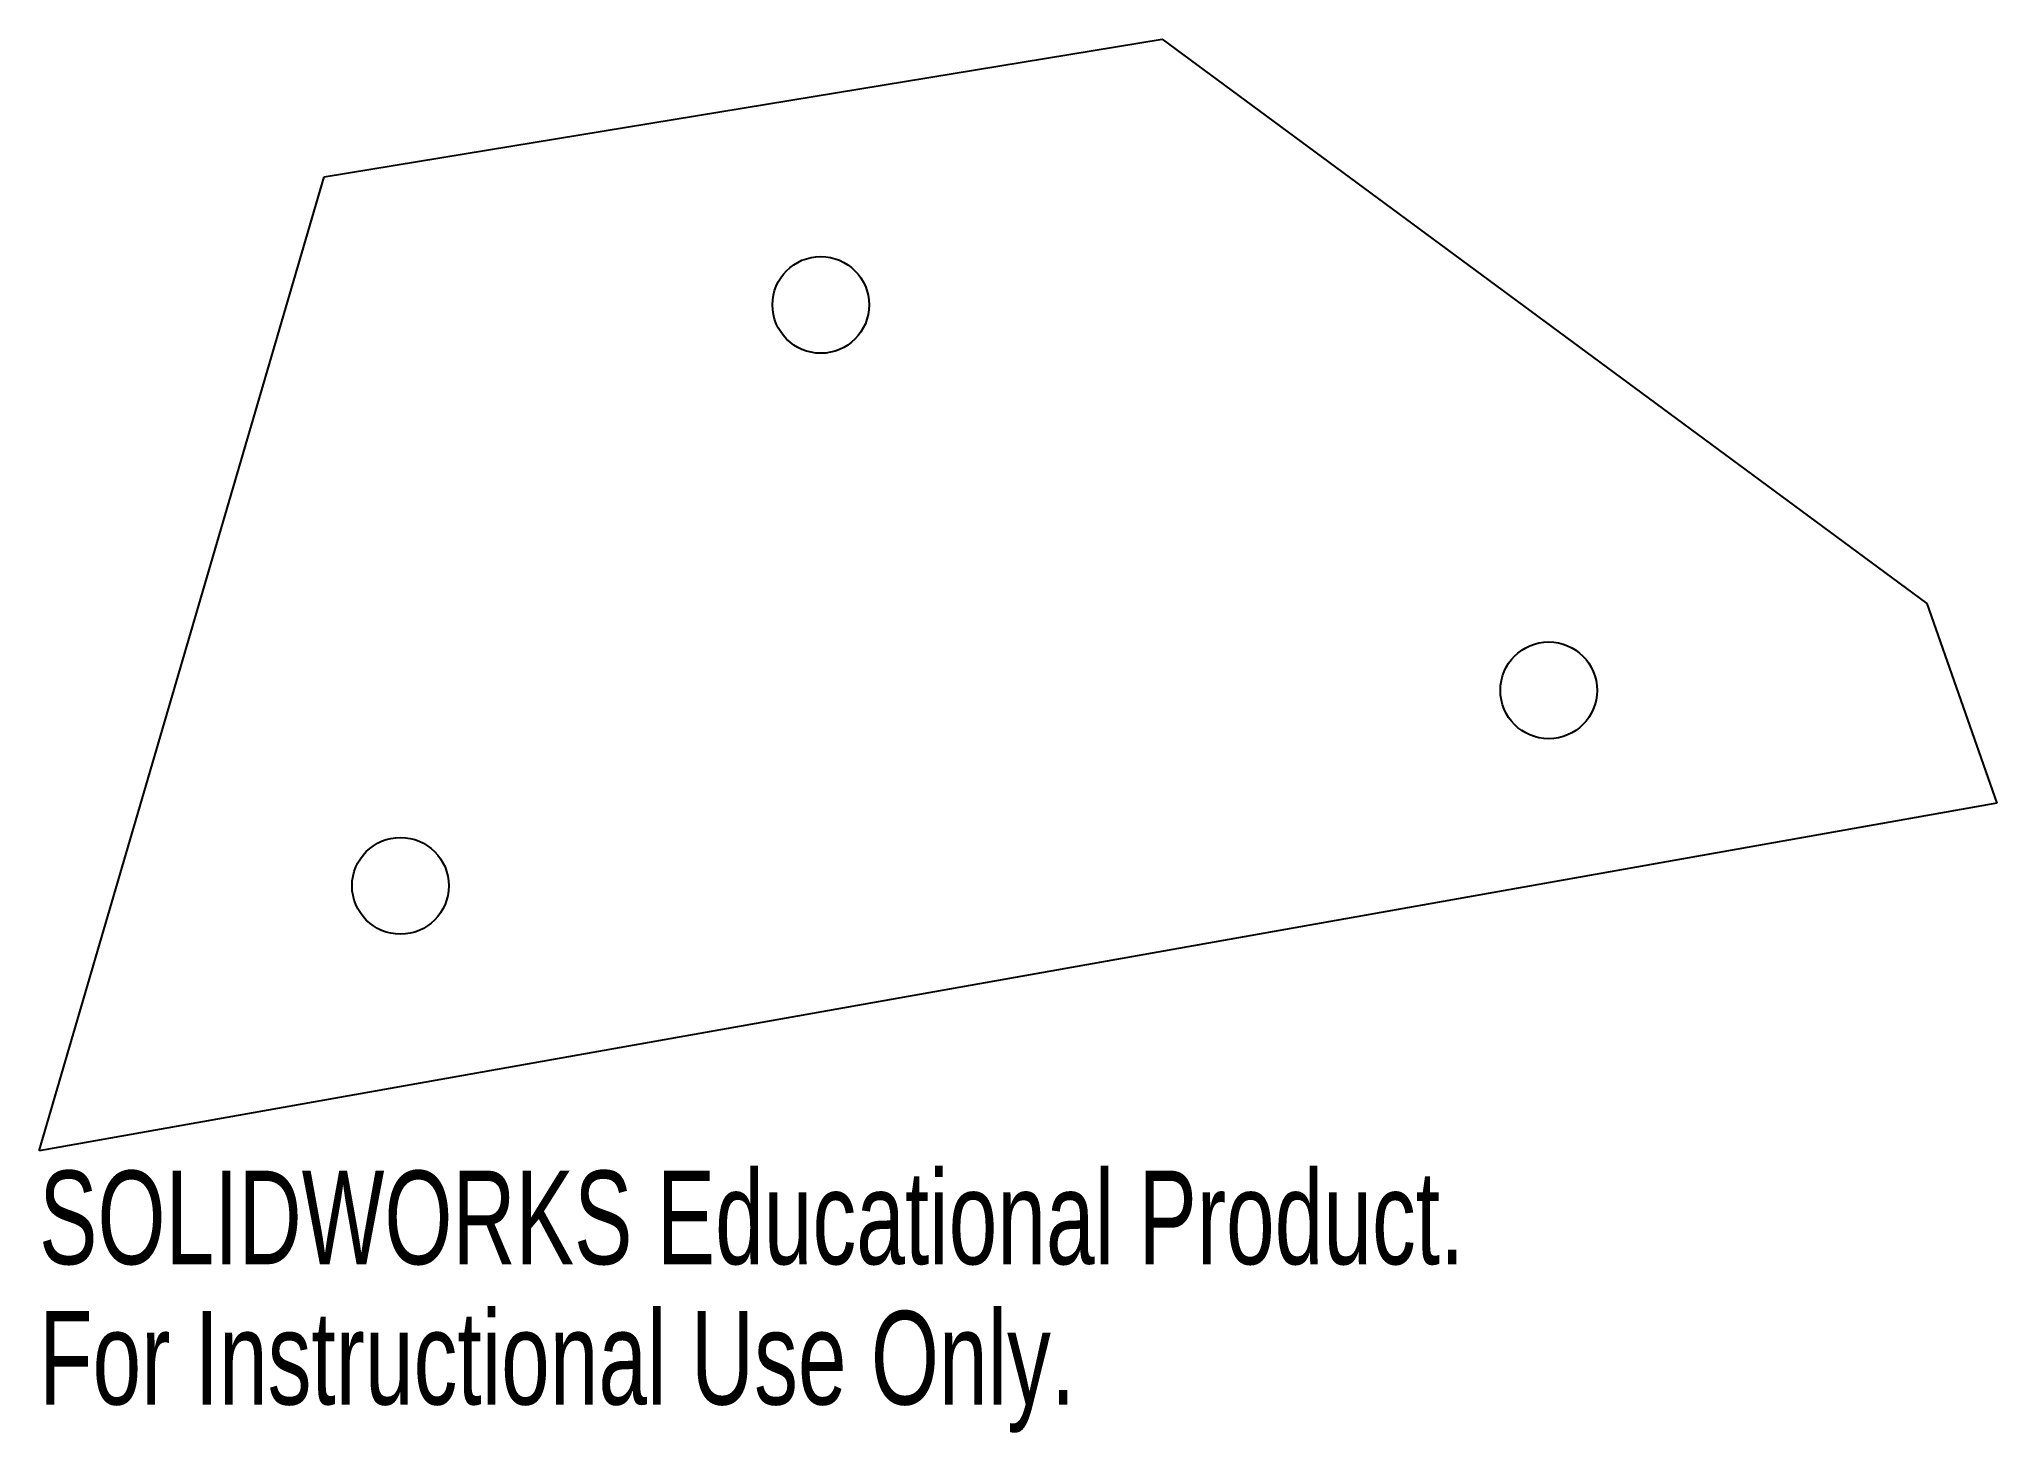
# Model space of a CAD drawing. Header units: millimetres. Extents: x 100 to 201, y -51 to 21.
import ezdxf

# ---------------------------------------------------------------- set-up
doc = ezdxf.new("R2010")
doc.units = ezdxf.units.MM
doc.styles.add('SLDTEXTSTYLE0', font='TXT', dxfattribs={"width": 0.7})

msp = doc.modelspace()

# ---------------------------------------------------------------- linework, layer by layer
at = {"color": 7, "linetype": 'Continuous', "lineweight": 25}
for p, q in [((114.82, 14.27), (158.14, 21.39)), ((158.14, 21.39), (197.66, -7.77)), ((100.08, -36.06), (114.82, 14.27)), ((197.66, -7.77), (201.28, -18.09)), ((201.28, -18.09), (100.08, -36.06))]:
    msp.add_line(p, q, dxfattribs=at)
for centre in [(140.49, 7.66), (178.12, -12.26), (118.76, -22.36)]:
    msp.add_circle(centre, 2.5, dxfattribs=at)

# ---------------------------------------------------------------- texts
at = {"color": 7, "linetype": 'Continuous', "char_height": 4.8336, "attachment_point": 1, "style": 'SLDTEXTSTYLE0'}
for s, insert in [('SOLIDWORKS Educational Product.', (100.08, -37.08)), ('For Instructional Use Only.', (100.08, -44.33))]:
    msp.add_mtext(s, dxfattribs=dict(at, insert=insert))

doc.saveas('drawing.dxf')
